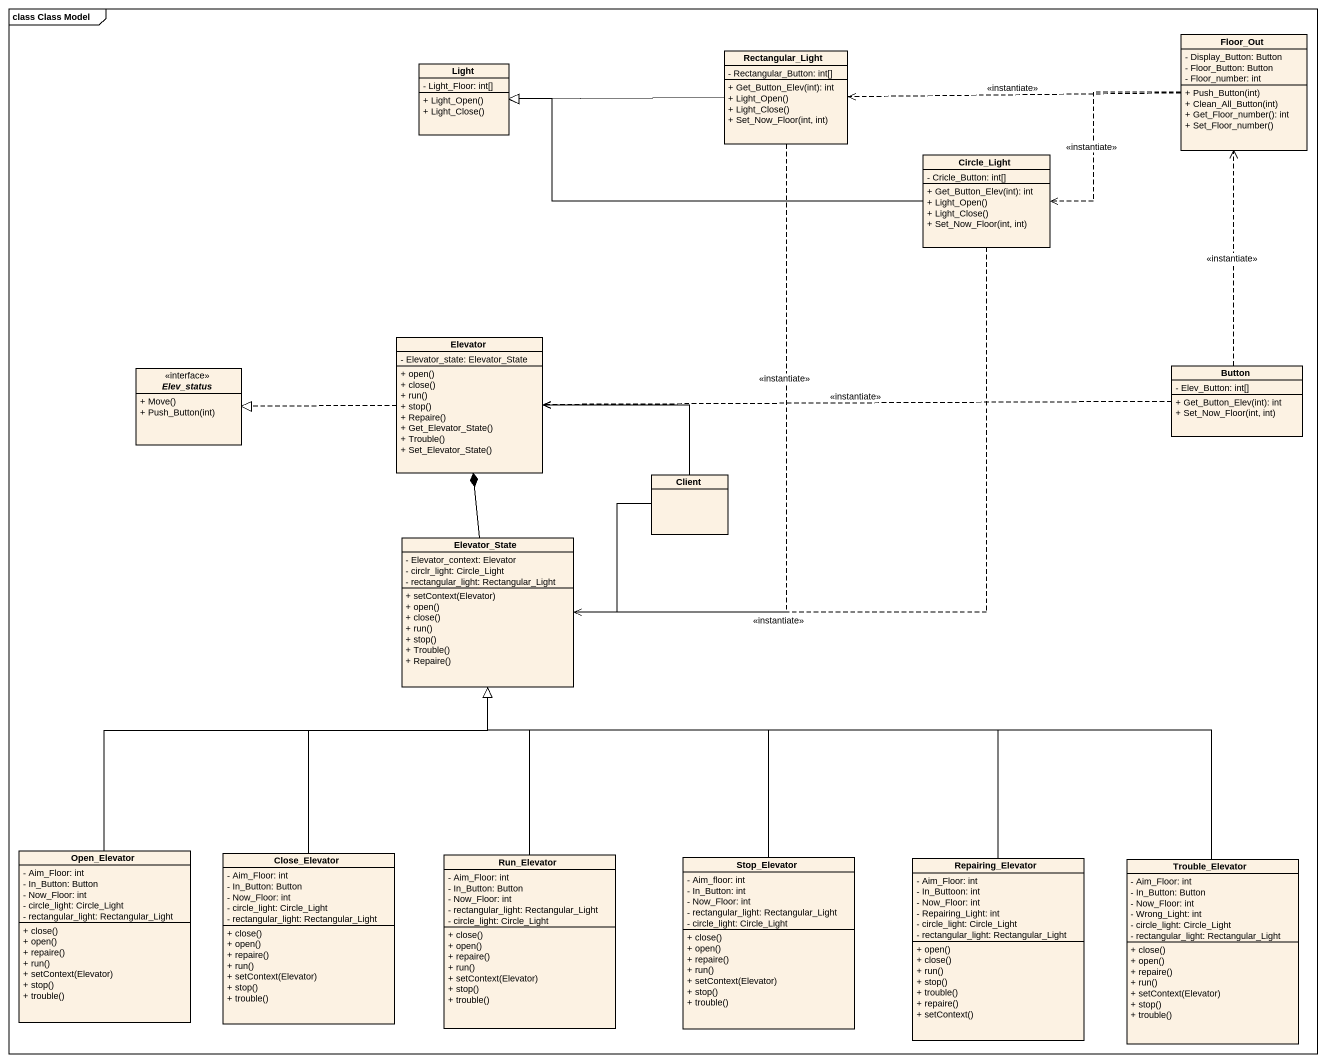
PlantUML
@startuml
mainframe class Class Model
hide circle
hide empty members
skinparam classAttributeIconSize 0
class Floor_Out {
  - Display_Button: Button
  - Floor_Button: Button
  - Floor_number: int
  + Push_Button(int)
  + Clean_All_Button(int)
  + Get_Floor_number(): int
  + Set_Floor_number()
}
class Light {
  - Light_Floor: int[]
  + Light_Open()
  + Light_Close()
}
class Rectangular_Light {
  - Rectangular_Button: int[]
  + Get_Button_Elev(int): int
  + Light_Open()
  + Light_Close()
  + Set_Now_Floor(int, int)
}
class Circle_Light {
  - Cricle_Button: int[]
  + Get_Button_Elev(int): int
  + Light_Open()
  + Light_Close()
  + Set_Now_Floor(int, int)
}
class Elevator {
  - Elevator_state: Elevator_State
  + open()
  + close()
  + run()
  + stop()
  + Repaire()
  + Get_Elevator_State()
  + Trouble()
  + Set_Elevator_State()
}
interface Elev_status {
  + Move()
  + Push_Button(int)
}
class Button {
  - Elev_Button: int[]
  + Get_Button_Elev(int): int
  + Set_Now_Floor(int, int)
}
class Client
class Elevator_State {
  - Elevator_context: Elevator
  - circlr_light: Circle_Light
  - rectangular_light: Rectangular_Light
  + setContext(Elevator)
  + open()
  + close()
  + run()
  + stop()
  + Trouble()
  + Repaire()
}
class Open_Elevator {
  - Aim_Floor: int
  - In_Button: Button
  - Now_Floor: int
  - circle_light: Circle_Light
  - rectangular_light: Rectangular_Light
  + close()
  + open()
  + repaire()
  + run()
  + setContext(Elevator)
  + stop()
  + trouble()
}
class Close_Elevator {
  - Aim_Floor: int
  - In_Button: Button
  - Now_Floor: int
  - circle_light: Circle_Light
  - rectangular_light: Rectangular_Light
  + close()
  + open()
  + repaire()
  + run()
  + setContext(Elevator)
  + stop()
  + trouble()
}
class Run_Elevator {
  - Aim_Floor: int
  - In_Button: Button
  - Now_Floor: int
  - rectangular_light: Rectangular_Light
  - circle_light: Circle_Light
  + close()
  + open()
  + repaire()
  + run()
  + setContext(Elevator)
  + stop()
  + trouble()
}
class Stop_Elevator {
  - Aim_floor: int
  - In_Button: int
  - Now_Floor: int
  - rectangular_light: Rectangular_Light
  - circle_light: Circle_Light
  + close()
  + open()
  + repaire()
  + run()
  + setContext(Elevator)
  + stop()
  + trouble()
}
class Repairing_Elevator {
  - Aim_Floor: int
  - In_Buttoon: int
  - Now_Floor: int
  - Repairing_Light: int
  - circle_light: Circle_Light
  - rectangular_light: Rectangular_Light
  + open()
  + close()
  + run()
  + stop()
  + trouble()
  + repaire()
  + setContext()
}
class Trouble_Elevator {
  - Aim_Floor: int
  - In_Button: Button
  - Now_Floor: int
  - Wrong_Light: int
  - circle_light: Circle_Light
  - rectangular_light: Rectangular_Light
  + close()
  + open()
  + repaire()
  + run()
  + setContext(Elevator)
  + stop()
  + trouble()
}
Floor_Out .left.> Rectangular_Light : <<instantiate>>
Floor_Out .left.> Circle_Light : <<instantiate>>
Rectangular_Light -left-|> Light
Rectangular_Light ..> Elevator_State : <<instantiate>>
Circle_Light -left-|> Light
Circle_Light ..> Elevator_State : <<instantiate>>
Elevator .left.|> Elev_status
Elevator .left.|> Elev_status
Button .up.> Floor_Out : <<instantiate>>
Button .left.> Elevator : <<instantiate>>
Client -left-> Elevator
Client -left-> Elevator_State
Elevator_State -up-* Elevator
Open_Elevator -up-|> Elevator_State
Close_Elevator -up-|> Elevator_State
Run_Elevator -up-|> Elevator_State
Stop_Elevator -up-|> Elevator_State
Repairing_Elevator -up-|> Elevator_State
Trouble_Elevator -left-|> Elevator_State
@enduml
